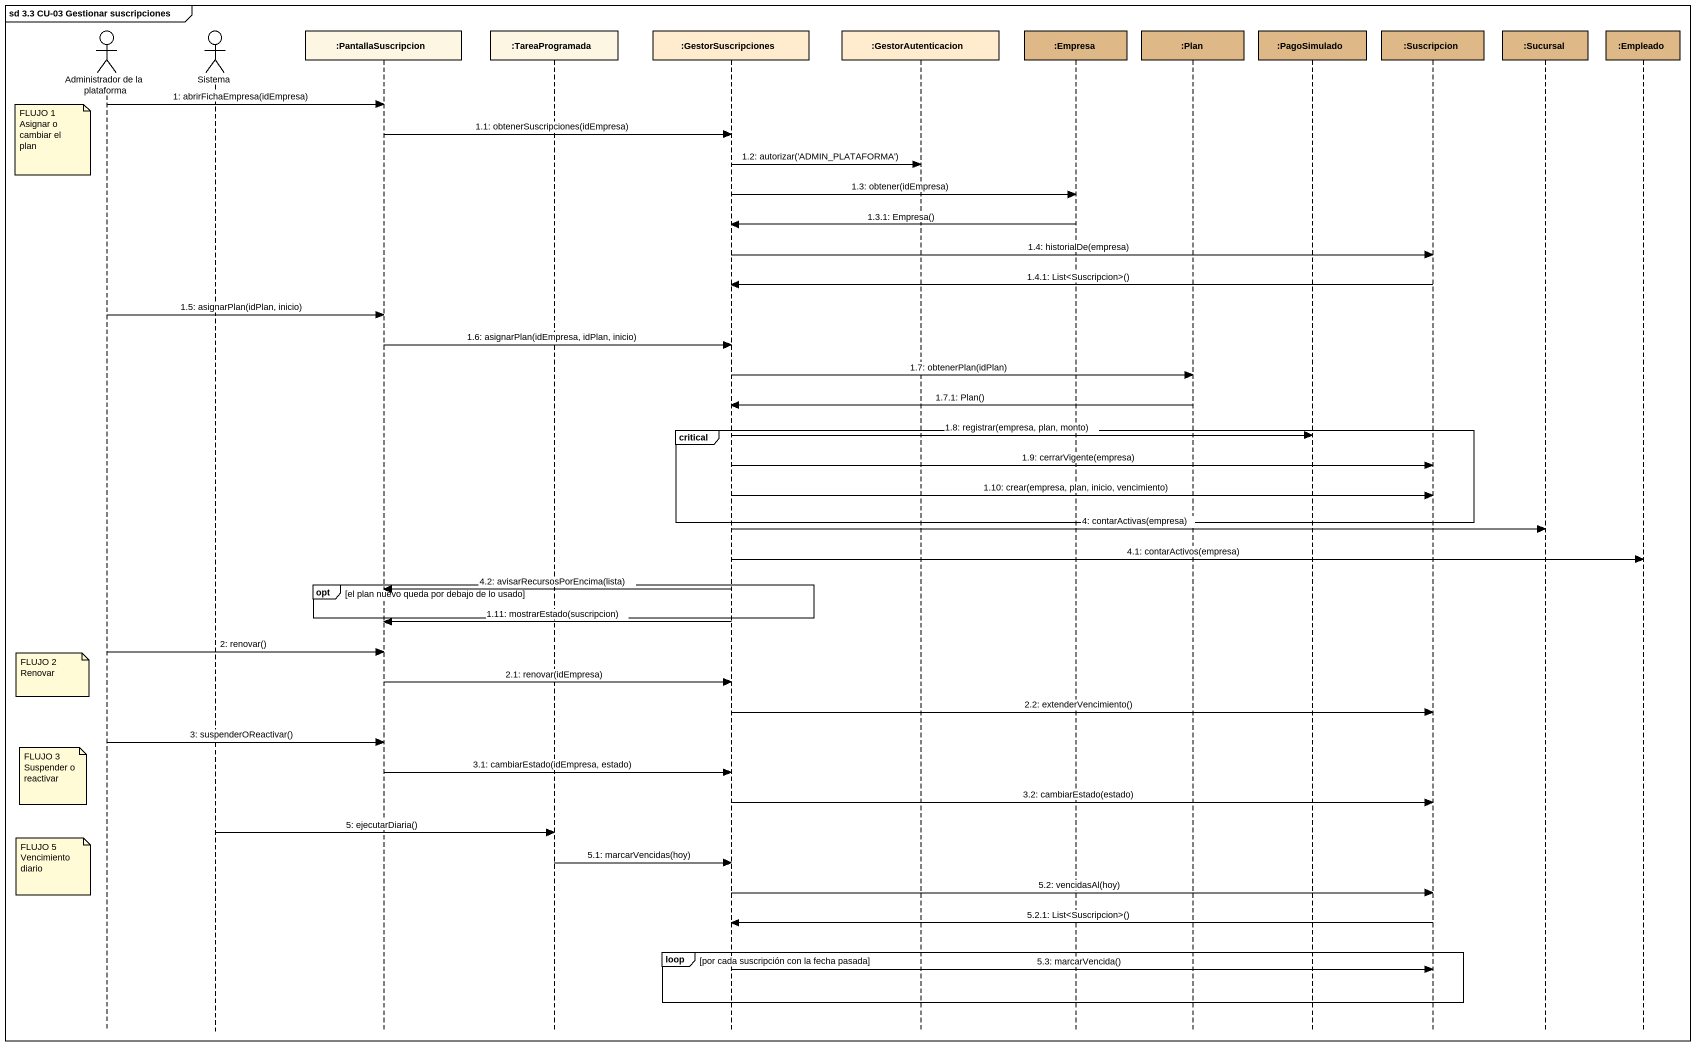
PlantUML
@startuml
mainframe sd 3.3 CU-03 Gestionar suscripciones
hide footbox
actor "Administrador de la plataforma" as Administrador_de_la
actor Sistema
participant ":PantallaSuscripcion" as PantallaSuscripcion
participant ":TareaProgramada" as TareaProgramada
participant ":GestorSuscripciones" as GestorSuscripciones #FFEBCD
participant ":GestorAutenticacion" as GestorAutenticacion #FFEBCD
participant ":Empresa" as Empresa #DEB887
participant ":Plan" as Plan #DEB887
participant ":PagoSimulado" as PagoSimulado #DEB887
participant ":Suscripcion" as Suscripcion #DEB887
participant ":Sucursal" as Sucursal #DEB887
participant ":Empleado" as Empleado #DEB887

Administrador_de_la -> PantallaSuscripcion : 1: abrirFichaEmpresa(idEmpresa)
PantallaSuscripcion -> GestorSuscripciones : 1.1: obtenerSuscripciones(idEmpresa)
note left of Administrador_de_la
  FLUJO 1
  Asignar o cambiar el plan
end note
GestorSuscripciones -> GestorAutenticacion : 1.2: autorizar('ADMIN_PLATAFORMA')
GestorSuscripciones -> Empresa : 1.3: obtener(idEmpresa)
Empresa -> GestorSuscripciones : 1.3.1: Empresa()
GestorSuscripciones -> Suscripcion : 1.4: historialDe(empresa)
Suscripcion -> GestorSuscripciones : 1.4.1: List<Suscripcion>()
Administrador_de_la -> PantallaSuscripcion : 1.5: asignarPlan(idPlan, inicio)
PantallaSuscripcion -> GestorSuscripciones : 1.6: asignarPlan(idEmpresa, idPlan, inicio)
GestorSuscripciones -> Plan : 1.7: obtenerPlan(idPlan)
Plan -> GestorSuscripciones : 1.7.1: Plan()
critical
  GestorSuscripciones -> PagoSimulado : 1.8: registrar(empresa, plan, monto)
  GestorSuscripciones -> Suscripcion : 1.9: cerrarVigente(empresa)
  GestorSuscripciones -> Suscripcion : 1.10: crear(empresa, plan, inicio, vencimiento)
end
GestorSuscripciones -> Sucursal : 4: contarActivas(empresa)
GestorSuscripciones -> Empleado : 4.1: contarActivos(empresa)
opt el plan nuevo queda por debajo de lo usado
  GestorSuscripciones -> PantallaSuscripcion : 4.2: avisarRecursosPorEncima(lista)
end
GestorSuscripciones -> PantallaSuscripcion : 1.11: mostrarEstado(suscripcion)
Administrador_de_la -> PantallaSuscripcion : 2: renovar()
note left of Administrador_de_la
  FLUJO 2
  Renovar
end note
PantallaSuscripcion -> GestorSuscripciones : 2.1: renovar(idEmpresa)
GestorSuscripciones -> Suscripcion : 2.2: extenderVencimiento()
Administrador_de_la -> PantallaSuscripcion : 3: suspenderOReactivar()
PantallaSuscripcion -> GestorSuscripciones : 3.1: cambiarEstado(idEmpresa, estado)
note left of Administrador_de_la
  FLUJO 3
  Suspender o reactivar
end note
GestorSuscripciones -> Suscripcion : 3.2: cambiarEstado(estado)
Sistema -> TareaProgramada : 5: ejecutarDiaria()
TareaProgramada -> GestorSuscripciones : 5.1: marcarVencidas(hoy)
note left of Administrador_de_la
  FLUJO 5
  Vencimiento diario
end note
GestorSuscripciones -> Suscripcion : 5.2: vencidasAl(hoy)
Suscripcion -> GestorSuscripciones : 5.2.1: List<Suscripcion>()
loop por cada suscripción con la fecha pasada
  GestorSuscripciones -> Suscripcion : 5.3: marcarVencida()
end
@enduml
